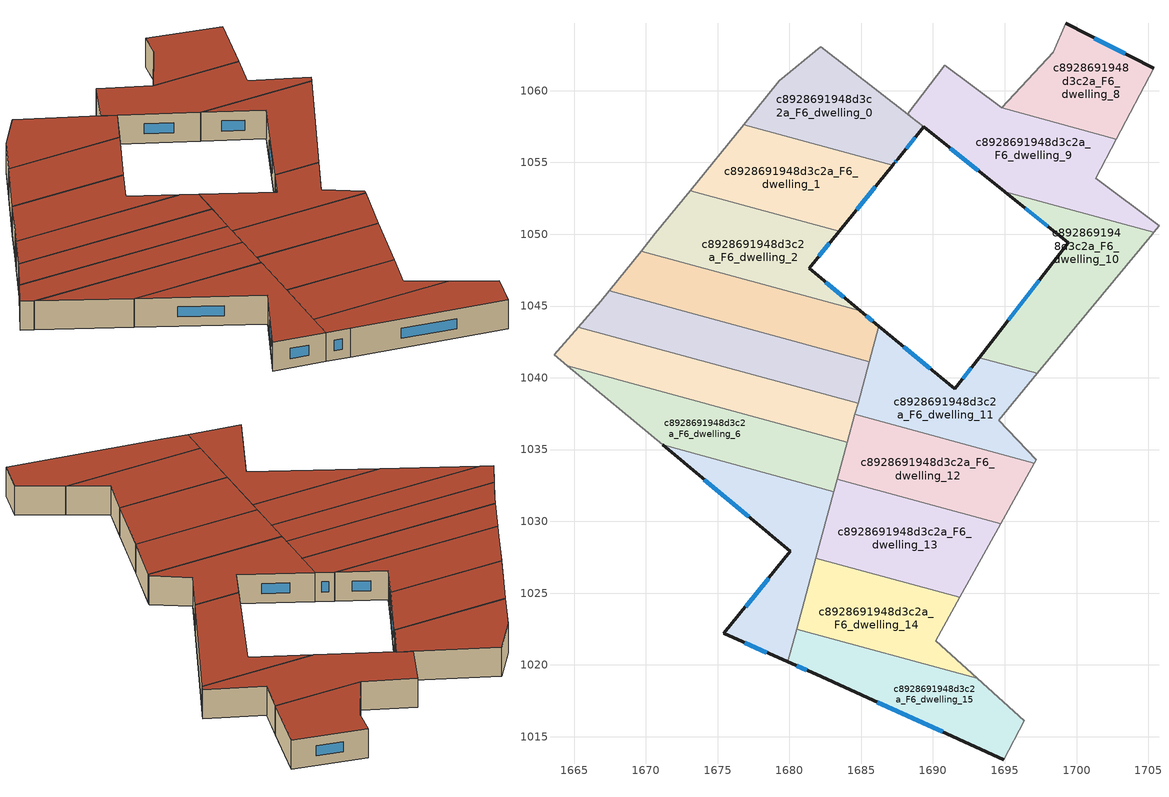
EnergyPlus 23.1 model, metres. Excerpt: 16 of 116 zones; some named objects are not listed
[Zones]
c8928691948d3c2a_F6_dwelling_0
 floor to c8928691948d3c2a_F5_dwelling_0 (EU_floor_Construction): 1688.23,1058.37 1688.46,1058.2 1689.37,1057.49 1687.19,1054.8 1676.81,1057.63 1679.29,1060.69 1682.18,1063.04 z18
 wall to c8928691948d3c2a_F6_dwelling_9 (EU_wall_Construction): 1687.19,1054.8 1689.37,1057.49 1688.46,1058.2 z18:21
 wall adiabatic (EU_wall_Construction): 1688.46,1058.2 1688.23,1058.37 1682.18,1063.04 1679.29,1060.69 1676.81,1057.63 z18:21
 wall to c8928691948d3c2a_F6_dwelling_1 (EU_wall_Construction): 1676.81,1057.63 1687.19,1054.8 z18:21
 roof outside (EU_roof_Construction): 1687.19,1054.8 1689.37,1057.49 1688.46,1058.2 1688.23,1058.37 1682.18,1063.04 1679.29,1060.69 1676.81,1057.63 z21
c8928691948d3c2a_F6_dwelling_1
 floor to c8928691948d3c2a_F5_dwelling_1 (EU_floor_Construction): 1687.2,1054.8 1683.48,1050.21 1673.08,1053.04 1676.81,1057.63 z18
 wall outside (EU_wall_Construction): 1683.48,1050.21 1687.2,1054.8 z18:21
 wall to c8928691948d3c2a_F6_dwelling_2 (EU_wall_Construction): 1673.08,1053.04 1683.48,1050.21 z18:21
 wall adiabatic (EU_wall_Construction): 1676.81,1057.63 1673.08,1053.04 z18:21
 window (EU_Window_Construction): 1684.69,1051.7 1685.99,1053.31 z18.98:20.02
 roof outside (EU_roof_Construction): 1683.48,1050.21 1687.2,1054.8 1676.81,1057.63 1673.08,1053.04 z21
c8928691948d3c2a_F6_dwelling_10
 floor to c8928691948d3c2a_F5_dwelling_10 (EU_floor_Construction): 1705.39,1050.13 1705.3,1050.02 1697.28,1040.31 1693.23,1041.41 1699.42,1049.4 1695,1052.96 z18
 wall outside (EU_wall_Construction): 1695,1052.96 1699.42,1049.4 1693.23,1041.41 z18:21
 wall adiabatic (EU_wall_Construction): 1697.28,1040.31 1705.3,1050.02 1705.39,1050.13 z18:21
 wall to c8928691948d3c2a_F6_dwelling_11 (EU_wall_Construction): 1693.23,1041.41 1697.28,1040.31 z18:21
 wall to c8928691948d3c2a_F6_dwelling_9 (EU_wall_Construction): 1705.39,1050.13 1695,1052.96 z18:21
 window (EU_Window_Construction): 1697.41,1046.8 1695.24,1044.01 / 1696.44,1051.8 1697.98,1050.56 z18.98:20.02
 roof outside (EU_roof_Construction): 1697.28,1040.31 1705.3,1050.02 1705.39,1050.13 1695,1052.96 1699.42,1049.4 1693.23,1041.41 z21
c8928691948d3c2a_F6_dwelling_11
 floor to c8928691948d3c2a_F5_dwelling_11 (EU_floor_Construction): 1697.28,1040.31 1694.57,1037.03 1697.19,1034.29 1697.07,1034.06 1684.57,1037.46 1686.24,1043.6 1691.53,1039.22 1693.23,1041.41 z18
 wall outside (EU_wall_Construction): 1693.23,1041.41 1691.53,1039.22 1686.24,1043.6 z18:21
 wall adiabatic (EU_wall_Construction): 1697.07,1034.06 1697.19,1034.29 1694.57,1037.03 1697.28,1040.31 z18:21
 wall to c8928691948d3c2a_F6_dwelling_12 (EU_wall_Construction): 1684.57,1037.46 1697.07,1034.06 z18:21
 wall to c8928691948d3c2a_F6_dwelling_4 (EU_wall_Construction): 1685.57,1041.12 1684.78,1038.24 z18:21
 wall to c8928691948d3c2a_F6_dwelling_3 (EU_wall_Construction): 1686.24,1043.6 1685.57,1041.13 z18:21
 wall to c8928691948d3c2a_F6_dwelling_5 (EU_wall_Construction): 1684.78,1038.24 1684.57,1037.46 z18:21
 window (EU_Window_Construction): 1689.81,1040.65 1687.96,1042.18 / 1692.68,1040.7 1692.08,1039.93 z18.98:20.02
 roof outside (EU_roof_Construction): 1697.07,1034.06 1697.19,1034.29 1694.57,1037.03 1697.28,1040.31 1693.23,1041.41 1691.53,1039.22 1686.24,1043.6 1684.57,1037.46 z21
c8928691948d3c2a_F6_dwelling_12
 floor to c8928691948d3c2a_F5_dwelling_12 (EU_floor_Construction): 1697.07,1034.06 1694.72,1029.82 1683.33,1032.92 1684.57,1037.46 z18
 wall adiabatic (EU_wall_Construction): 1694.72,1029.82 1697.07,1034.06 z18:21
 wall to c8928691948d3c2a_F6_dwelling_13 (EU_wall_Construction): 1683.33,1032.92 1694.72,1029.82 z18:21
 wall to c8928691948d3c2a_F6_dwelling_6 (EU_wall_Construction): 1684.04,1035.53 1683.33,1032.92 z18:21
 wall to c8928691948d3c2a_F6_dwelling_5 (EU_wall_Construction): 1684.57,1037.46 1684.04,1035.53 z18:21
 roof outside (EU_roof_Construction): 1694.72,1029.82 1697.07,1034.06 1684.57,1037.46 1683.33,1032.92 z21
c8928691948d3c2a_F6_dwelling_13
 floor to c8928691948d3c2a_F5_dwelling_13 (EU_floor_Construction): 1694.72,1029.82 1691.88,1024.7 1681.84,1027.43 1683.33,1032.92 z18
 wall adiabatic (EU_wall_Construction): 1691.88,1024.7 1694.72,1029.82 z18:21
 wall to c8928691948d3c2a_F6_dwelling_14 (EU_wall_Construction): 1681.84,1027.43 1691.88,1024.7 z18:21
 wall to c8928691948d3c2a_F6_dwelling_7 (EU_wall_Construction): 1683.1,1032.08 1681.84,1027.43 z18:21
 wall to c8928691948d3c2a_F6_dwelling_6 (EU_wall_Construction): 1683.33,1032.92 1683.1,1032.08 z18:21
 roof outside (EU_roof_Construction): 1691.88,1024.7 1694.72,1029.82 1683.33,1032.92 1681.84,1027.43 z21
c8928691948d3c2a_F6_dwelling_14
 floor to c8928691948d3c2a_F5_dwelling_14 (EU_floor_Construction): 1691.88,1024.7 1690.2,1021.67 1693.08,1019.08 1680.5,1022.5 1681.84,1027.43 z18
 wall adiabatic (EU_wall_Construction): 1693.08,1019.08 1690.2,1021.67 1691.88,1024.7 z18:21
 wall to c8928691948d3c2a_F6_dwelling_15 (EU_wall_Construction): 1680.5,1022.5 1693.08,1019.08 z18:21
 wall to c8928691948d3c2a_F6_dwelling_7 (EU_wall_Construction): 1681.84,1027.43 1680.5,1022.5 z18:21
 roof outside (EU_roof_Construction): 1693.08,1019.08 1690.2,1021.67 1691.88,1024.7 1681.84,1027.43 1680.5,1022.5 z21
c8928691948d3c2a_F6_dwelling_15
 floor to c8928691948d3c2a_F5_dwelling_15 (EU_floor_Construction): 1693.08,1019.08 1696.37,1016.11 1694.92,1013.41 1681.86,1019.33 1679.88,1020.22 1680.5,1022.5 z18
 wall outside (EU_wall_Construction): 1679.88,1020.22 1681.86,1019.33 1694.92,1013.41 z18:21
 wall adiabatic (EU_wall_Construction): 1694.92,1013.41 1696.37,1016.11 1693.08,1019.08 z18:21
 wall to c8928691948d3c2a_F6_dwelling_7 (EU_wall_Construction): 1680.5,1022.5 1679.88,1020.22 z18:21
 window (EU_Window_Construction): 1680.52,1019.93 1681.22,1019.62 / 1686.11,1017.41 1690.67,1015.34 z18.98:20.02
 roof outside (EU_roof_Construction): 1694.92,1013.41 1696.37,1016.11 1693.08,1019.08 1680.5,1022.5 1679.88,1020.22 1681.86,1019.33 z21
c8928691948d3c2a_F6_dwelling_2
 floor to c8928691948d3c2a_F5_dwelling_2 (EU_floor_Construction): 1683.48,1050.21 1681.37,1047.61 1684.94,1044.67 1669.68,1048.82 1670.67,1050.07 1673.08,1053.04 z18
 wall outside (EU_wall_Construction): 1684.94,1044.67 1681.37,1047.61 1683.48,1050.21 z18:21
 wall to c8928691948d3c2a_F6_dwelling_3 (EU_wall_Construction): 1669.68,1048.82 1684.94,1044.67 z18:21
 wall adiabatic (EU_wall_Construction): 1673.08,1053.04 1670.67,1050.07 1669.68,1048.82 z18:21
 window (EU_Window_Construction): 1683.78,1045.63 1682.53,1046.66 / 1682.06,1048.46 1682.79,1049.36 z18.98:20.02
 roof outside (EU_roof_Construction): 1684.94,1044.67 1681.37,1047.61 1683.48,1050.21 1673.08,1053.04 1670.67,1050.07 1669.68,1048.82 z21
c8928691948d3c2a_F6_dwelling_3
 floor to c8928691948d3c2a_F5_dwelling_3 (EU_floor_Construction): 1684.94,1044.67 1686.24,1043.6 1685.56,1041.12 1667.46,1046.05 1669.68,1048.82 z18
 wall outside (EU_wall_Construction): 1686.24,1043.6 1684.94,1044.67 z18:21
 wall to c8928691948d3c2a_F6_dwelling_4 (EU_wall_Construction): 1667.46,1046.05 1685.56,1041.12 z18:21
 wall adiabatic (EU_wall_Construction): 1669.68,1048.82 1667.46,1046.05 z18:21
 window (EU_Window_Construction): 1685.82,1043.95 1685.36,1044.32 z18.98:20.02
 roof outside (EU_roof_Construction): 1685.56,1041.12 1686.24,1043.6 1684.94,1044.67 1669.68,1048.82 1667.46,1046.05 z21
c8928691948d3c2a_F6_dwelling_4
 floor to c8928691948d3c2a_F5_dwelling_4 (EU_floor_Construction): 1685.56,1041.12 1684.78,1038.24 1665.3,1043.54 1666.87,1045.33 1667.46,1046.05 z18
 wall adiabatic (EU_wall_Construction): 1667.46,1046.05 1666.87,1045.33 1665.3,1043.54 z18:21
 wall to c8928691948d3c2a_F6_dwelling_5 (EU_wall_Construction): 1665.3,1043.54 1684.78,1038.24 z18:21
 roof outside (EU_roof_Construction): 1684.78,1038.24 1685.56,1041.12 1667.46,1046.05 1666.87,1045.33 1665.3,1043.54 z21
c8928691948d3c2a_F6_dwelling_5
 floor to c8928691948d3c2a_F5_dwelling_5 (EU_floor_Construction): 1684.78,1038.24 1684.04,1035.53 1664.54,1040.83 1663.6,1041.62 1665.3,1043.54 z18
 wall to c8928691948d3c2a_F6_dwelling_6 (EU_wall_Construction): 1664.54,1040.83 1684.04,1035.53 z18:21
 wall adiabatic (EU_wall_Construction): 1665.3,1043.54 1663.6,1041.62 1664.54,1040.83 z18:21
 roof outside (EU_roof_Construction): 1684.04,1035.53 1684.78,1038.24 1665.3,1043.54 1663.6,1041.62 1664.54,1040.83 z21
c8928691948d3c2a_F6_dwelling_6
 floor to c8928691948d3c2a_F5_dwelling_6 (EU_floor_Construction): 1684.04,1035.53 1683.1,1032.08 1671.17,1035.33 1664.54,1040.83 z18
 wall to c8928691948d3c2a_F6_dwelling_7 (EU_wall_Construction): 1671.17,1035.33 1683.1,1032.08 z18:21
 wall adiabatic (EU_wall_Construction): 1664.54,1040.83 1671.17,1035.33 z18:21
 roof outside (EU_roof_Construction): 1683.1,1032.08 1684.04,1035.53 1664.54,1040.83 1671.17,1035.33 z21
c8928691948d3c2a_F6_dwelling_7
 floor to c8928691948d3c2a_F5_dwelling_7 (EU_floor_Construction): 1683.1,1032.08 1679.88,1020.22 1675.44,1022.2 1680.07,1027.92 1671.17,1035.33 z18
 wall outside (EU_wall_Construction): 1671.17,1035.33 1680.07,1027.92 1675.44,1022.2 1679.88,1020.22 z18:21
 window (EU_Window_Construction): 1676.89,1021.55 1678.44,1020.86 / 1678.57,1026.05 1676.95,1024.06 / 1674.06,1032.92 1677.18,1030.32 z18.98:20.02
 roof outside (EU_roof_Construction): 1679.88,1020.22 1683.1,1032.08 1671.17,1035.33 1680.07,1027.92 1675.44,1022.2 z21
c8928691948d3c2a_F6_dwelling_8
 floor to c8928691948d3c2a_F5_dwelling_8 (EU_floor_Construction): 1705.39,1061.54 1702.78,1056.63 1694.77,1058.8 1698.39,1062.68 1699.25,1064.68 z18
 wall outside (EU_wall_Construction): 1705.39,1061.54 1699.25,1064.68 z18:21
 wall adiabatic (EU_wall_Construction): 1702.78,1056.63 1705.39,1061.54 / 1699.25,1064.68 1698.39,1062.68 1694.77,1058.8 z18:21
 wall to c8928691948d3c2a_F6_dwelling_9 (EU_wall_Construction): 1694.77,1058.8 1702.78,1056.63 z18:21
 window (EU_Window_Construction): 1703.4,1062.57 1701.25,1063.66 z18.98:20.02
 roof outside (EU_roof_Construction): 1702.78,1056.63 1705.39,1061.54 1699.25,1064.68 1698.39,1062.68 1694.77,1058.8 z21
c8928691948d3c2a_F6_dwelling_9
 floor to c8928691948d3c2a_F5_dwelling_9 (EU_floor_Construction): 1702.78,1056.63 1701.32,1053.89 1705.74,1050.57 1705.39,1050.13 1695,1052.96 1689.36,1057.47 1687.55,1055.24 1687.28,1054.9 1687.2,1054.8 1689.37,1057.49 1688.46,1058.2 1688.24,1058.38 1690.82,1061.75 1694.77,1058.8 z18
 wall outside (EU_wall_Construction): 1687.2,1054.8 1687.28,1054.9 1687.55,1055.24 1689.36,1057.47 1695,1052.96 z18:21
 wall adiabatic (EU_wall_Construction): 1705.39,1050.13 1705.74,1050.57 1701.32,1053.89 1702.78,1056.63 / 1694.77,1058.8 1690.82,1061.75 1688.24,1058.38 1688.46,1058.2 z18:21
 window (EU_Window_Construction): 1691.2,1056 1693.16,1054.43 / 1688.14,1055.96 1688.77,1056.75 / 1687.36,1055.01 1687.46,1055.13 z18.98:20.02
 roof outside (EU_roof_Construction): 1705.39,1050.13 1705.74,1050.57 1701.32,1053.89 1702.78,1056.63 1694.77,1058.8 1690.82,1061.75 1688.24,1058.38 1688.46,1058.2 1689.37,1057.49 1687.2,1054.8 1687.28,1054.9 1687.55,1055.24 1689.36,1057.47 1695,1052.96 z21
[Building]
EU S2 Campaign: North Axis=0; Terrain=City; Solar Distribution=FullExterior
[Site:Location]
Bologna: Latitude=44.5; Longitude=11.25; Time Zone=1; Elevation=37
[SizingPeriod:WeatherFileDays]
AnnualSizingPeriod: Begin Month=1; Begin Day of Month=1; End Month=12; End Day of Month=31; Day of Week for Start Day=Monday; Use Weather File Daylight Saving Period=No; Use Weather File Rain and Snow Indicators=No
[MATERIAL]
EU_InternalMass_Material: Roughness=MediumRough; Thickness=0.1; Conductivity=1; Density=1800; Specific Heat=900; Thermal Absorptance=0.9; Solar Absorptance=0.7; Visible Absorptance=0.7
[MATERIAL:NOMASS] Roughness=MediumRough; Thermal Absorptance=0.9; Solar Absorptance=0.7; Visible Absorptance=0.7
Name | Thermal Resistance
EU_wall_NoMass | 0.905828
EU_roof_NoMass | 0.37593
EU_floor_NoMass | 0.67114
[WINDOWMATERIAL:SIMPLEGLAZINGSYSTEM]
EU_Window_SimpleGlazing: UFactor=4.52486; Solar Heat Gain Coefficient=0.85; Visible Transmittance=0.85
[CONSTRUCTION]
EU_wall_Construction: EU_wall_NoMass
EU_roof_Construction: EU_roof_NoMass
EU_floor_Construction: EU_floor_NoMass
EU_Window_Construction: EU_Window_SimpleGlazing
EU_InternalMass_Construction: EU_InternalMass_Material
[ZONE] Type=1; Multiplier=1; Ceiling Height=autocalculate; Floor Area=autocalculate; Part of Total Floor Area=Yes
Name | Volume
c8928691948d3c2a_F6_dwelling_0 | 158.81
c8928691948d3c2a_F6_dwelling_1 | 174.755
c8928691948d3c2a_F6_dwelling_10 | 174.508
c8928691948d3c2a_F6_dwelling_11 | 175.035
c8928691948d3c2a_F6_dwelling_12 | 174.742
c8928691948d3c2a_F6_dwelling_13 | 189.33
c8928691948d3c2a_F6_dwelling_14 | 160.2
c8928691948d3c2a_F6_dwelling_15; c8928691948d3c2a_F6_dwelling_3 | 174.786
c8928691948d3c2a_F6_dwelling_2 | 174.758
c8928691948d3c2a_F6_dwelling_4 | 174.787
c8928691948d3c2a_F6_dwelling_5 | 174.732
c8928691948d3c2a_F6_dwelling_6 | 174.765
c8928691948d3c2a_F6_dwelling_7 | 174.733
c8928691948d3c2a_F6_dwelling_8 | 136.997
c8928691948d3c2a_F6_dwelling_9 | 228.497
[INTERNALMASS] Construction=EU_InternalMass_Construction
Name | Zone or ZoneList | Surface Area
c8928691948d3c2a_F6_dwelling_0_EU_InternalMass | c8928691948d3c2a_F6_dwelling_0 | 52.9324
c8928691948d3c2a_F6_dwelling_1_EU_InternalMass | c8928691948d3c2a_F6_dwelling_1 | 58.252
c8928691948d3c2a_F6_dwelling_2_EU_InternalMass | c8928691948d3c2a_F6_dwelling_2 | 58.2526
c8928691948d3c2a_F6_dwelling_3_EU_InternalMass | c8928691948d3c2a_F6_dwelling_3 | 58.2621
c8928691948d3c2a_F6_dwelling_4_EU_InternalMass | c8928691948d3c2a_F6_dwelling_4 | 58.2625
c8928691948d3c2a_F6_dwelling_5_EU_InternalMass | c8928691948d3c2a_F6_dwelling_5 | 58.2454
c8928691948d3c2a_F6_dwelling_6_EU_InternalMass | c8928691948d3c2a_F6_dwelling_6 | 58.2549
c8928691948d3c2a_F6_dwelling_7_EU_InternalMass | c8928691948d3c2a_F6_dwelling_7 | 58.2546
c8928691948d3c2a_F6_dwelling_8_EU_InternalMass | c8928691948d3c2a_F6_dwelling_8 | 45.6643
c8928691948d3c2a_F6_dwelling_9_EU_InternalMass | c8928691948d3c2a_F6_dwelling_9 | 76.1712
c8928691948d3c2a_F6_dwelling_10_EU_InternalMass | c8928691948d3c2a_F6_dwelling_10 | 58.1734
c8928691948d3c2a_F6_dwelling_11_EU_InternalMass | c8928691948d3c2a_F6_dwelling_11 | 58.3398
c8928691948d3c2a_F6_dwelling_12_EU_InternalMass | c8928691948d3c2a_F6_dwelling_12 | 58.2507
c8928691948d3c2a_F6_dwelling_13_EU_InternalMass | c8928691948d3c2a_F6_dwelling_13 | 63.1071
c8928691948d3c2a_F6_dwelling_14_EU_InternalMass | c8928691948d3c2a_F6_dwelling_14 | 53.4015
c8928691948d3c2a_F6_dwelling_15_EU_InternalMass | c8928691948d3c2a_F6_dwelling_15 | 58.2556
[OTHEREQUIPMENT] Fuel Type=Electricity; Design Level Calculation Method=Watts/Area; Power per Zone Floor Area=1; Fraction Latent=0; Fraction Radiant=0; Fraction Lost=0; Carbon Dioxide Generation Rate=0; EndUse Subcategory=EU_Step8_InternalGains
Name | Zone or ZoneList or Space or SpaceList | Schedule
EU_Step8_InternalGain_c8928691948d3c2a_F6_dwelling_0_f000 | c8928691948d3c2a_F6_dwelling_0 | EU_Step8_GainSchedule_c8928691948d3c2a_F6_dwelling_0_f000
EU_Step8_InternalGain_c8928691948d3c2a_F6_dwelling_1_f000 | c8928691948d3c2a_F6_dwelling_1 | EU_Step8_GainSchedule_c8928691948d3c2a_F6_dwelling_1_f000
EU_Step8_InternalGain_c8928691948d3c2a_F6_dwelling_2_f000 | c8928691948d3c2a_F6_dwelling_2 | EU_Step8_GainSchedule_c8928691948d3c2a_F6_dwelling_2_f000
EU_Step8_InternalGain_c8928691948d3c2a_F6_dwelling_3_f000 | c8928691948d3c2a_F6_dwelling_3 | EU_Step8_GainSchedule_c8928691948d3c2a_F6_dwelling_3_f000
EU_Step8_InternalGain_c8928691948d3c2a_F6_dwelling_4_f000 | c8928691948d3c2a_F6_dwelling_4 | EU_Step8_GainSchedule_c8928691948d3c2a_F6_dwelling_4_f000
EU_Step8_InternalGain_c8928691948d3c2a_F6_dwelling_5_f000 | c8928691948d3c2a_F6_dwelling_5 | EU_Step8_GainSchedule_c8928691948d3c2a_F6_dwelling_5_f000
EU_Step8_InternalGain_c8928691948d3c2a_F6_dwelling_6_f000 | c8928691948d3c2a_F6_dwelling_6 | EU_Step8_GainSchedule_c8928691948d3c2a_F6_dwelling_6_f000
EU_Step8_InternalGain_c8928691948d3c2a_F6_dwelling_7_f000 | c8928691948d3c2a_F6_dwelling_7 | EU_Step8_GainSchedule_c8928691948d3c2a_F6_dwelling_7_f000
EU_Step8_InternalGain_c8928691948d3c2a_F6_dwelling_8_f000 | c8928691948d3c2a_F6_dwelling_8 | EU_Step8_GainSchedule_c8928691948d3c2a_F6_dwelling_8_f000
EU_Step8_InternalGain_c8928691948d3c2a_F6_dwelling_9_f000 | c8928691948d3c2a_F6_dwelling_9 | EU_Step8_GainSchedule_c8928691948d3c2a_F6_dwelling_9_f000
EU_Step8_InternalGain_c8928691948d3c2a_F6_dwelling_10_f000 | c8928691948d3c2a_F6_dwelling_10 | EU_Step8_GainSchedule_c8928691948d3c2a_F6_dwelling_10_f000
EU_Step8_InternalGain_c8928691948d3c2a_F6_dwelling_11_f000 | c8928691948d3c2a_F6_dwelling_11 | EU_Step8_GainSchedule_c8928691948d3c2a_F6_dwelling_11_f000
EU_Step8_InternalGain_c8928691948d3c2a_F6_dwelling_12_f000 | c8928691948d3c2a_F6_dwelling_12 | EU_Step8_GainSchedule_c8928691948d3c2a_F6_dwelling_12_f000
EU_Step8_InternalGain_c8928691948d3c2a_F6_dwelling_13_f000 | c8928691948d3c2a_F6_dwelling_13 | EU_Step8_GainSchedule_c8928691948d3c2a_F6_dwelling_13_f000
EU_Step8_InternalGain_c8928691948d3c2a_F6_dwelling_14_f000 | c8928691948d3c2a_F6_dwelling_14 | EU_Step8_GainSchedule_c8928691948d3c2a_F6_dwelling_14_f000
EU_Step8_InternalGain_c8928691948d3c2a_F6_dwelling_15_f000 | c8928691948d3c2a_F6_dwelling_15 | EU_Step8_GainSchedule_c8928691948d3c2a_F6_dwelling_15_f000
[ZONEVENTILATION:DESIGNFLOWRATE] Schedule=EU_AlwaysOn; Design Flow Rate Calculation Method=AirChanges/Hour; Air Changes per Hour=0.73129; Ventilation Type=Natural; Fan Pressure Rise=0; Fan Total Efficiency=1; Constant Term Coefficient=1; Temperature Term Coefficient=0; Velocity Term Coefficient=0; Velocity Squared Term Coefficient=0; Minimum Indoor Temperature=-100; Maximum Indoor Temperature=100; Delta Temperature=-100; Minimum Outdoor Temperature=-100; Maximum Outdoor Temperature=100; Maximum Wind Speed=40
Name | Zone or ZoneList or Space or SpaceList
EU_ConstantAir_c8928691948d3c2a_F6_dwelling_0 | c8928691948d3c2a_F6_dwelling_0
EU_ConstantAir_c8928691948d3c2a_F6_dwelling_1 | c8928691948d3c2a_F6_dwelling_1
EU_ConstantAir_c8928691948d3c2a_F6_dwelling_2 | c8928691948d3c2a_F6_dwelling_2
EU_ConstantAir_c8928691948d3c2a_F6_dwelling_3 | c8928691948d3c2a_F6_dwelling_3
EU_ConstantAir_c8928691948d3c2a_F6_dwelling_4 | c8928691948d3c2a_F6_dwelling_4
EU_ConstantAir_c8928691948d3c2a_F6_dwelling_5 | c8928691948d3c2a_F6_dwelling_5
EU_ConstantAir_c8928691948d3c2a_F6_dwelling_6 | c8928691948d3c2a_F6_dwelling_6
EU_ConstantAir_c8928691948d3c2a_F6_dwelling_7 | c8928691948d3c2a_F6_dwelling_7
EU_ConstantAir_c8928691948d3c2a_F6_dwelling_8 | c8928691948d3c2a_F6_dwelling_8
EU_ConstantAir_c8928691948d3c2a_F6_dwelling_9 | c8928691948d3c2a_F6_dwelling_9
EU_ConstantAir_c8928691948d3c2a_F6_dwelling_10 | c8928691948d3c2a_F6_dwelling_10
EU_ConstantAir_c8928691948d3c2a_F6_dwelling_11 | c8928691948d3c2a_F6_dwelling_11
EU_ConstantAir_c8928691948d3c2a_F6_dwelling_12 | c8928691948d3c2a_F6_dwelling_12
EU_ConstantAir_c8928691948d3c2a_F6_dwelling_13 | c8928691948d3c2a_F6_dwelling_13
EU_ConstantAir_c8928691948d3c2a_F6_dwelling_14 | c8928691948d3c2a_F6_dwelling_14
EU_ConstantAir_c8928691948d3c2a_F6_dwelling_15 | c8928691948d3c2a_F6_dwelling_15
[HVACTEMPLATE:ZONE:IDEALLOADSAIRSYSTEM] System Availability Schedule=EU_AlwaysOn; Maximum Heating Supply Air Temperature=50; Minimum Cooling Supply Air Temperature=13; Maximum Heating Supply Air Humidity Ratio=0.0156; Minimum Cooling Supply Air Humidity Ratio=0.0077; Heating Limit=NoLimit; Cooling Limit=NoLimit; Heating Availability Schedule=EU_AlwaysOn; Cooling Availability Schedule=EU_CoolingOff; Dehumidification Control Type=ConstantSensibleHeatRatio; Cooling Sensible Heat Ratio=0.7; Dehumidification Setpoint=60; Humidification Control Type=None; Humidification Setpoint=30; Outdoor Air Method=None; Outdoor Air Flow Rate per Person=0.00944; Outdoor Air Flow Rate per Zone Floor Area=0; Outdoor Air Flow Rate per Zone=0; Demand Controlled Ventilation Type=None; Outdoor Air Economizer Type=NoEconomizer; Heat Recovery Type=None; Sensible Heat Recovery Effectiveness=0.7; Latent Heat Recovery Effectiveness=0.65
Name | Template Thermostat
c8928691948d3c2a_F6_dwelling_0 | EU_HeatOnly_c8928691948d3c2a_F6_dwelling_0
c8928691948d3c2a_F6_dwelling_1 | EU_HeatOnly_c8928691948d3c2a_F6_dwelling_1
c8928691948d3c2a_F6_dwelling_2 | EU_HeatOnly_c8928691948d3c2a_F6_dwelling_2
c8928691948d3c2a_F6_dwelling_3 | EU_HeatOnly_c8928691948d3c2a_F6_dwelling_3
c8928691948d3c2a_F6_dwelling_4 | EU_HeatOnly_c8928691948d3c2a_F6_dwelling_4
c8928691948d3c2a_F6_dwelling_5 | EU_HeatOnly_c8928691948d3c2a_F6_dwelling_5
c8928691948d3c2a_F6_dwelling_6 | EU_HeatOnly_c8928691948d3c2a_F6_dwelling_6
c8928691948d3c2a_F6_dwelling_7 | EU_HeatOnly_c8928691948d3c2a_F6_dwelling_7
c8928691948d3c2a_F6_dwelling_8 | EU_HeatOnly_c8928691948d3c2a_F6_dwelling_8
c8928691948d3c2a_F6_dwelling_9 | EU_HeatOnly_c8928691948d3c2a_F6_dwelling_9
c8928691948d3c2a_F6_dwelling_10 | EU_HeatOnly_c8928691948d3c2a_F6_dwelling_10
c8928691948d3c2a_F6_dwelling_11 | EU_HeatOnly_c8928691948d3c2a_F6_dwelling_11
c8928691948d3c2a_F6_dwelling_12 | EU_HeatOnly_c8928691948d3c2a_F6_dwelling_12
c8928691948d3c2a_F6_dwelling_13 | EU_HeatOnly_c8928691948d3c2a_F6_dwelling_13
c8928691948d3c2a_F6_dwelling_14 | EU_HeatOnly_c8928691948d3c2a_F6_dwelling_14
c8928691948d3c2a_F6_dwelling_15 | EU_HeatOnly_c8928691948d3c2a_F6_dwelling_15
[SIZING:ZONE] Zone Cooling Design Supply Air Temperature Input Method=SupplyAirTemperature; Zone Cooling Design Supply Air Temperature=13; Zone Heating Design Supply Air Temperature Input Method=SupplyAirTemperature; Zone Heating Design Supply Air Temperature=50; Zone Cooling Design Supply Air Humidity Ratio=0.008; Zone Heating Design Supply Air Humidity Ratio=0.008; Cooling Design Air Flow Method=DesignDay; Cooling Design Air Flow Rate=0; Cooling Minimum Air Flow per Zone Floor Area=0.000762; Cooling Minimum Air Flow=0; Cooling Minimum Air Flow Fraction=0.2; Heating Design Air Flow Method=DesignDay; Heating Design Air Flow Rate=0; Heating Maximum Air Flow per Zone Floor Area=0.002032; Heating Maximum Air Flow=0.141576; Heating Maximum Air Flow Fraction=0.3; Account for Dedicated Outdoor Air System=No; Dedicated Outdoor Air System Control Strategy=NeutralSupplyAir; Dedicated Outdoor Air Low Setpoint Temperature for Design=autosize; Dedicated Outdoor Air High Setpoint Temperature for Design=autosize; Zone Load Sizing Method=Sensible Load Only No Latent Load; Zone Latent Cooling Design Supply Air Humidity Ratio Input Method=HumidityRatioDifference; Zone Cooling Design Supply Air Humidity Ratio Difference=0.005; Zone Latent Heating Design Supply Air Humidity Ratio Input Method=HumidityRatioDifference; Zone Humidification Design Supply Air Humidity Ratio Difference=0.005
c8928691948d3c2a_F6_dwelling_0; c8928691948d3c2a_F6_dwelling_1; c8928691948d3c2a_F6_dwelling_2; c8928691948d3c2a_F6_dwelling_3; c8928691948d3c2a_F6_dwelling_4; c8928691948d3c2a_F6_dwelling_5; c8928691948d3c2a_F6_dwelling_6; c8928691948d3c2a_F6_dwelling_7; c8928691948d3c2a_F6_dwelling_8; c8928691948d3c2a_F6_dwelling_9; c8928691948d3c2a_F6_dwelling_10; c8928691948d3c2a_F6_dwelling_11; c8928691948d3c2a_F6_dwelling_12; c8928691948d3c2a_F6_dwelling_13; c8928691948d3c2a_F6_dwelling_14; c8928691948d3c2a_F6_dwelling_15
[SCHEDULE:CONSTANT]
Name | Hourly Value
EU_AlwaysOn | 1
EU_CoolingOff | 0
[SCHEDULE:FILE] Column Number=1; Rows to Skip at Top=0; Number of Hours of Data=8760; Column Separator=Comma; Interpolate to Timestep=No; Minutes per Item=60; Adjust Schedule for Daylight Savings=Yes
Name | File
EU_Step8_GainSchedule_c8928691948d3c2a_F6_dwelling_0_f000 | ../../schedules/c8928691948d3c2a/c8928691948d3c2a_F6_dwelling_0_f000_gain.csv
EU_Step8_GainSchedule_c8928691948d3c2a_F6_dwelling_1_f000 | ../../schedules/c8928691948d3c2a/c8928691948d3c2a_F6_dwelling_1_f000_gain.csv
EU_Step8_GainSchedule_c8928691948d3c2a_F6_dwelling_2_f000 | ../../schedules/c8928691948d3c2a/c8928691948d3c2a_F6_dwelling_2_f000_gain.csv
EU_Step8_GainSchedule_c8928691948d3c2a_F6_dwelling_3_f000 | ../../schedules/c8928691948d3c2a/c8928691948d3c2a_F6_dwelling_3_f000_gain.csv
EU_Step8_GainSchedule_c8928691948d3c2a_F6_dwelling_4_f000 | ../../schedules/c8928691948d3c2a/c8928691948d3c2a_F6_dwelling_4_f000_gain.csv
EU_Step8_GainSchedule_c8928691948d3c2a_F6_dwelling_5_f000 | ../../schedules/c8928691948d3c2a/c8928691948d3c2a_F6_dwelling_5_f000_gain.csv
EU_Step8_GainSchedule_c8928691948d3c2a_F6_dwelling_6_f000 | ../../schedules/c8928691948d3c2a/c8928691948d3c2a_F6_dwelling_6_f000_gain.csv
EU_Step8_GainSchedule_c8928691948d3c2a_F6_dwelling_7_f000 | ../../schedules/c8928691948d3c2a/c8928691948d3c2a_F6_dwelling_7_f000_gain.csv
EU_Step8_GainSchedule_c8928691948d3c2a_F6_dwelling_8_f000 | ../../schedules/c8928691948d3c2a/c8928691948d3c2a_F6_dwelling_8_f000_gain.csv
EU_Step8_GainSchedule_c8928691948d3c2a_F6_dwelling_9_f000 | ../../schedules/c8928691948d3c2a/c8928691948d3c2a_F6_dwelling_9_f000_gain.csv
EU_Step8_GainSchedule_c8928691948d3c2a_F6_dwelling_10_f000 | ../../schedules/c8928691948d3c2a/c8928691948d3c2a_F6_dwelling_10_f000_gain.csv
EU_Step8_GainSchedule_c8928691948d3c2a_F6_dwelling_11_f000 | ../../schedules/c8928691948d3c2a/c8928691948d3c2a_F6_dwelling_11_f000_gain.csv
EU_Step8_GainSchedule_c8928691948d3c2a_F6_dwelling_12_f000 | ../../schedules/c8928691948d3c2a/c8928691948d3c2a_F6_dwelling_12_f000_gain.csv
EU_Step8_GainSchedule_c8928691948d3c2a_F6_dwelling_13_f000 | ../../schedules/c8928691948d3c2a/c8928691948d3c2a_F6_dwelling_13_f000_gain.csv
EU_Step8_GainSchedule_c8928691948d3c2a_F6_dwelling_14_f000 | ../../schedules/c8928691948d3c2a/c8928691948d3c2a_F6_dwelling_14_f000_gain.csv
EU_Step8_GainSchedule_c8928691948d3c2a_F6_dwelling_15_f000 | ../../schedules/c8928691948d3c2a/c8928691948d3c2a_F6_dwelling_15_f000_gain.csv
